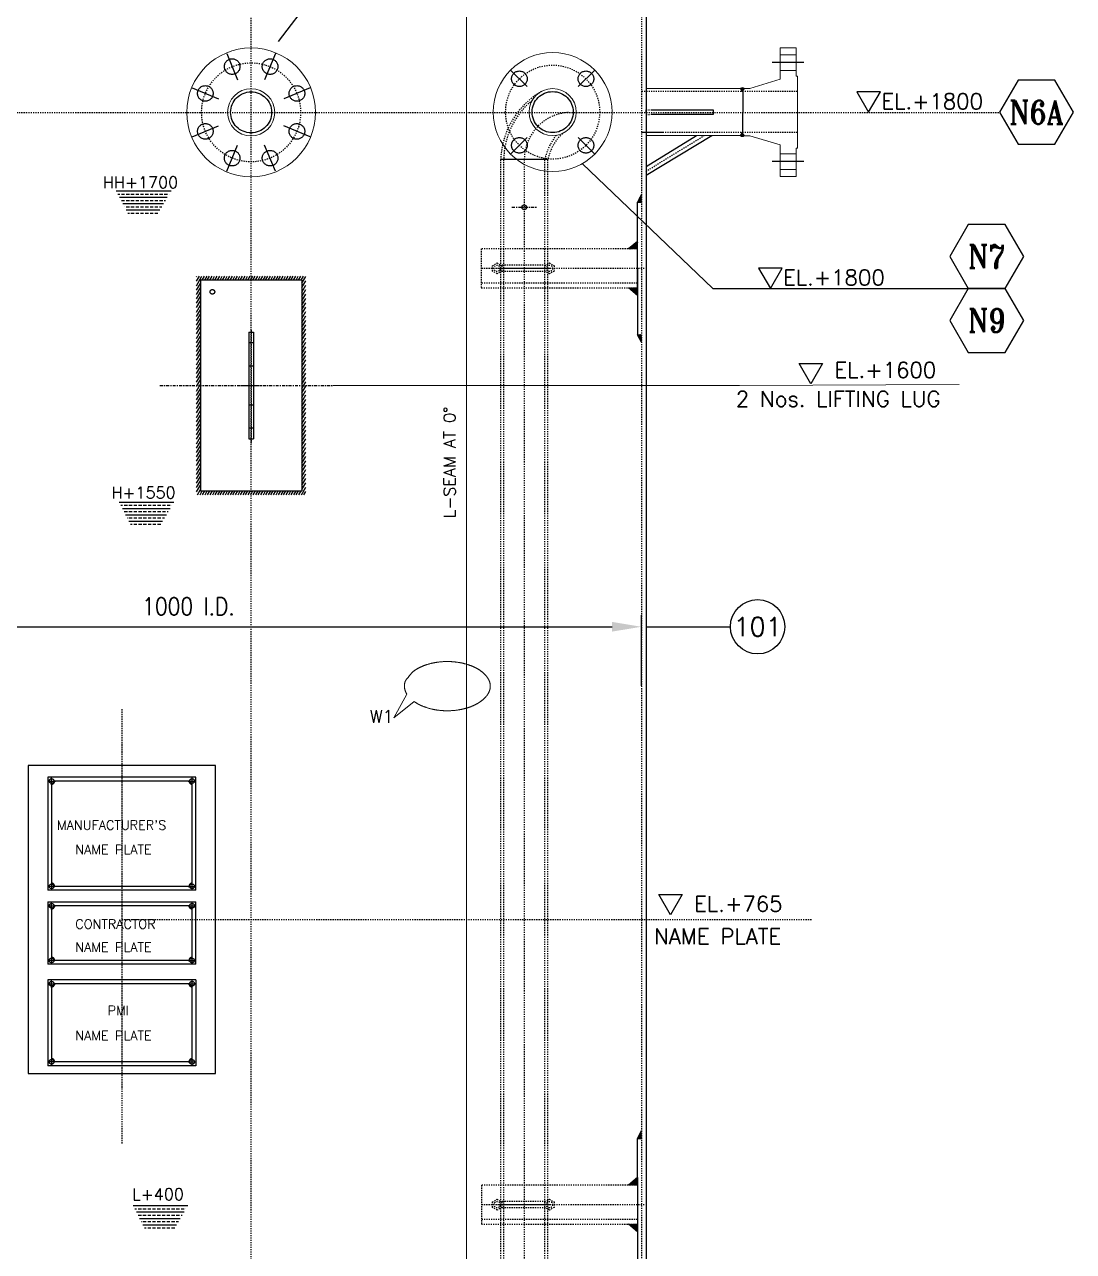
# Model space of a CAD drawing. Header units: inches. Extents: x -100737 to -99065, y -38026 to -37432.
# Drawn here: x -100597.7 to -100508.1, y -37620.9 to -37516 of the extents above; entities that cross this region are included whole.
import ezdxf
from ezdxf.enums import TextEntityAlignment as Align

# ---------------------------------------------------------------- set-up
doc = ezdxf.new("R2010")
doc.units = ezdxf.units.IN
doc.header["$LTSCALE"] = 200
doc.header["$MEASUREMENT"] = 0
for name, pattern in [('CENTER', [2, 1.25, -0.25, 0.25, -0.25]), ('CENTER2', [1.125, 0.75, -0.125, 0.125, -0.125]), ('DASHED', [0.75, 0.5, -0.25]), ('DASHED2', [0.375, 0.25, -0.125]), ('HIDDEN', [0.375, 0.25, -0.125]), ('PHANTOM2', [1.25, 0.625, -0.125, 0.125, -0.125, 0.125, -0.125])]:
    doc.linetypes.add(name, pattern=pattern)
for name, color, linetype, lineweight in [('1 (CEN)', 1, 'CENTER2', 9), ('AM_5', 3, 'Continuous', 15), ('EQUIPMENT', 4, 'Continuous', 13), ('Hidden Line', 3, 'HIDDEN', 9), ('OBJECT', 7, 'Continuous', 18), ('SEAM JOINT1', 4, 'SEAM', 13)]:
    doc.layers.add(name, color=color, linetype=linetype, lineweight=lineweight)
for name, color, linetype in [('CEN', 3, 'CENTER'), ('CENTER', 1, 'CENTER'), ('DIMENSION', 8, 'Continuous'), ('text', 3, 'Continuous'), ('WELD', 5, 'Continuous')]:
    doc.layers.add(name, color=color, linetype=linetype)
doc.styles.add('ROMANS', font='romans.shx', dxfattribs={"width": 0.85})
doc.styles.add('ROMANT', font='romant.shx')
doc.styles.add('RS', font='ROMANS.shx', dxfattribs={"width": 0.8})
doc.styles.get("Standard").update_dxf_attribs({"font": 'romans.shx'})
doc.linetypes.add('SEAM', pattern='A,2,["X",Standard,S=1,R=0,X=0,Y=-0.5],2', length=4)
doc.linetypes.add('SEAM LINE', pattern='A,0.5,-0.2,["X",Standard,S=0.1,R=0,X=-0.1,Y=-0.05],-0.2', length=0.9)
doc.dimstyles.new('VEP-8$0', dxfattribs={"dimscale": 0, "dimtxt": 2.5, "dimasz": 2.5, "dimexe": 1, "dimexo": 1, "dimgap": 1, "dimtad": 1, "dimdec": 0, "dimlfac": 15, "dimzin": 9, "dimdsep": 46, "dimtxsty": 'ROMANS', "dimcen": 0, "dimclrd": 256, "dimclre": 256, "dimclrt": 3, "dimadec": 0, "dimazin": 2, "dimtfac": 1, "dimtdec": 1, "dimtmove": 0, "dimatfit": 3, "dimfxl": 1, "dimlwd": -1, "dimlwe": -1, "dimarcsym": 1})
pattern_1 = [(45, (-98544.437123, -36062.29855), (-0.02946278255, 0.02946278255), []), (135, (-98544.437123, -36062.29855), (-0.02946278255, -0.02946278255), [])]
pattern_2 = [(45, (-98544.770456, -36058.29855), (-0.02946278255, 0.02946278255), []), (135, (-98544.770456, -36058.29855), (-0.02946278255, -0.02946278255), [])]

# ---------------------------------------------------------------- blocks, each defined once
blk = doc.blocks.new('A$C32f367a6')
at = {"layer": 'text'}
for p, q in [((-18.1, 31.4), (18.1, 31.4)), ((0, 0), (-18.1, 31.4)), ((18.1, 31.4), (0, 0))]:
    blk.add_line(p, q, dxfattribs=at)
blk = doc.blocks.new('*D85')
at = {"layer": 'Defpoints', "color": 0, "transparency": 16777216}
for p in [(-100545.03, -37567.5), (-100611.7, -37573.54), (-100545.03, -37573.54)]:
    blk.add_point(p, dxfattribs=at)
at = {"layer": 'DIMENSION', "ltscale": 10, "transparency": 16777216}
for p, q in [((-100611.7, -37572.54), (-100611.7, -37566.5)), ((-100545.03, -37572.54), (-100545.03, -37566.5)), ((-100609.2, -37567.5), (-100547.53, -37567.5))]:
    blk.add_line(p, q, dxfattribs=at)
at = {"layer": 'DIMENSION', "transparency": 16777216}
for points in [[(-100609.2, -37567.08), (-100609.2, -37567.91), (-100611.7, -37567.5)], [(-100547.53, -37567.91), (-100547.53, -37567.08), (-100545.03, -37567.5)]]:
    blk.add_solid(points, dxfattribs=at)
at = {"layer": 'DIMENSION', "color": 3, "linetype": 'DASHED', "ltscale": 10, "transparency": 16777216, "insert": (-100583.72, -37565.75), "char_height": 1.5, "attachment_point": 5, "style": 'ROMANS'}
blk.add_mtext('1000 I.D.', dxfattribs=at)
blk = doc.blocks.new('*U131')
at = {"layer": 'DIMENSION', "color": 2, "linetype": 'DASHED'}
for p, q in [((76.2, 0), (46.05, 0)), ((-76.2, 0), (-46.05, 0))]:
    blk.add_line(p, q, dxfattribs=at)
at = {"layer": 'DIMENSION', "color": 7, "linetype": 'DASHED'}
for centre in [(-60.3, 0), (60.3, 0)]:
    blk.add_circle(centre, 10, dxfattribs=at)
blk = doc.blocks.new('*U130')
at = {"layer": 'EQUIPMENT', "color": 0, "linetype": 'ByBlock', "lineweight": -2}
for rotation in [90, 270, 90, 270, 180, 180]:
    blk.add_blockref('*U131', (-32478.1, -16289.6), dxfattribs=dict(at, rotation=rotation))
at = {"layer": 'EQUIPMENT', "color": 0, "linetype": 'ByBlock', "lineweight": -2, "transparency": 16777216}
for rotation in [90, 270, 180]:
    blk.add_blockref('*U131', (-32478.1, -16289.6), dxfattribs=dict(at, rotation=rotation))
at = {"layer": 'EQUIPMENT', "color": 0, "linetype": 'ByBlock', "lineweight": -2}
blk.add_blockref('*U131', (-32478.1, -16289.6), dxfattribs=at)
blk = doc.blocks.new('*U133')
at = {"layer": 'DIMENSION', "color": 2, "linetype": 'DASHED'}
for p, q in [((76.2, 0), (46.05, 0)), ((-76.2, 0), (-46.05, 0))]:
    blk.add_line(p, q, dxfattribs=at)
at = {"layer": 'DIMENSION', "color": 7, "linetype": 'DASHED'}
for centre in [(-60.3, 0), (60.3, 0)]:
    blk.add_circle(centre, 10, dxfattribs=at)
blk = doc.blocks.new('*U132')
at = {"layer": 'EQUIPMENT', "color": 0, "linetype": 'ByBlock', "lineweight": -2}
for rotation in [90, 270, 90, 270, 180, 180]:
    blk.add_blockref('*U133', (-32478.1, -16289.6), dxfattribs=dict(at, rotation=rotation))
at = {"layer": 'EQUIPMENT', "color": 0, "linetype": 'ByBlock', "lineweight": -2, "transparency": 16777216}
for rotation in [90, 270, 180]:
    blk.add_blockref('*U133', (-32478.1, -16289.6), dxfattribs=dict(at, rotation=rotation))
at = {"layer": 'EQUIPMENT', "color": 0, "linetype": 'ByBlock', "lineweight": -2}
blk.add_blockref('*U133', (-32478.1, -16289.6), dxfattribs=at)
blk = doc.blocks.new('*U135')
at = {"layer": 'DIMENSION', "color": 2, "linetype": 'DASHED'}
for p, q in [((-81.75, 0), (-45.25, 0)), ((81.75, 0), (45.25, 0))]:
    blk.add_line(p, q, dxfattribs=at)
at = {"layer": 'DIMENSION', "color": 7, "linetype": 'DASHED'}
for centre in [(-63.5, 0), (63.5, 0)]:
    blk.add_circle(centre, 10, dxfattribs=at)
blk = doc.blocks.new('*U134')
at = {"layer": 'CENTER', "color": 0, "linetype": 'ByBlock', "lineweight": -2}
for rotation in [90, 270, 90, 270, 45, 135, 225, 315, 45, 135, 225, 315, 180, 180]:
    blk.add_blockref('*U135', (-33663.9, -17081.4), dxfattribs=dict(at, rotation=rotation))
at = {"layer": 'CENTER', "color": 0, "linetype": 'ByBlock', "lineweight": -2, "transparency": 16777216}
for rotation in [90, 270, 45, 135, 225, 315, 180]:
    blk.add_blockref('*U135', (-33663.9, -17081.4), dxfattribs=dict(at, rotation=rotation))
at = {"layer": 'CENTER', "color": 0, "linetype": 'ByBlock', "lineweight": -2}
blk.add_blockref('*U135', (-33663.9, -17081.4), dxfattribs=at)
blk = doc.blocks.new('*U157')
at = {"layer": 'DIMENSION', "color": 0, "linetype": 'CENTER2', "transparency": 16777216}
for p, q in [((-0.32, 0), (-0.04, 0)), ((0, 0.04), (0, 0.32)), ((0.04, 0), (0.32, 0)), ((0, -0.32), (0, -0.04))]:
    blk.add_line(p, q, dxfattribs=at)
at = {"layer": 'DIMENSION', "color": 0, "linetype": 'Continuous', "transparency": 16777216}
for p, q in [((-0.02, 0), (0.02, 0)), ((0, -0.02), (0, 0.02))]:
    blk.add_line(p, q, dxfattribs=at)
blk = doc.blocks.new('*U158')
at = {"layer": 'DIMENSION', "color": 0, "linetype": 'CENTER2', "transparency": 16777216}
for p, q in [((-0.32, 0), (-0.04, 0)), ((0, 0.04), (0, 0.32)), ((0.04, 0), (0.32, 0)), ((0, -0.32), (0, -0.04))]:
    blk.add_line(p, q, dxfattribs=at)
at = {"layer": 'DIMENSION', "color": 0, "linetype": 'Continuous', "transparency": 16777216}
for p, q in [((-0.02, 0), (0.02, 0)), ((0, -0.02), (0, 0.02))]:
    blk.add_line(p, q, dxfattribs=at)
blk = doc.blocks.new('*U159')
at = {"layer": 'DIMENSION', "color": 0, "linetype": 'CENTER2', "transparency": 16777216}
for p, q in [((-0.32, 0), (-0.04, 0)), ((0, 0.04), (0, 0.32)), ((0.04, 0), (0.32, 0)), ((0, -0.32), (0, -0.04))]:
    blk.add_line(p, q, dxfattribs=at)
at = {"layer": 'DIMENSION', "color": 0, "linetype": 'Continuous', "transparency": 16777216}
for p, q in [((-0.02, 0), (0.02, 0)), ((0, -0.02), (0, 0.02))]:
    blk.add_line(p, q, dxfattribs=at)
blk = doc.blocks.new('*U160')
at = {"layer": 'DIMENSION', "color": 0, "linetype": 'CENTER2', "transparency": 16777216}
for p, q in [((-0.32, 0), (-0.04, 0)), ((0, 0.04), (0, 0.32)), ((0.04, 0), (0.32, 0)), ((0, -0.32), (0, -0.04))]:
    blk.add_line(p, q, dxfattribs=at)
at = {"layer": 'DIMENSION', "color": 0, "linetype": 'Continuous', "transparency": 16777216}
for p, q in [((-0.02, 0), (0.02, 0)), ((0, -0.02), (0, 0.02))]:
    blk.add_line(p, q, dxfattribs=at)
blk = doc.blocks.new('*U161')
at = {"layer": 'DIMENSION', "color": 0, "linetype": 'CENTER2', "transparency": 16777216}
for p, q in [((-0.32, 0), (-0.04, 0)), ((0, 0.04), (0, 0.32)), ((0.04, 0), (0.32, 0)), ((0, -0.32), (0, -0.04))]:
    blk.add_line(p, q, dxfattribs=at)
at = {"layer": 'DIMENSION', "color": 0, "linetype": 'Continuous', "transparency": 16777216}
for p, q in [((-0.02, 0), (0.02, 0)), ((0, -0.02), (0, 0.02))]:
    blk.add_line(p, q, dxfattribs=at)
blk = doc.blocks.new('*U162')
at = {"layer": 'DIMENSION', "color": 0, "linetype": 'CENTER2', "transparency": 16777216}
for p, q in [((-0.32, 0), (-0.04, 0)), ((0, 0.04), (0, 0.32)), ((0.04, 0), (0.32, 0)), ((0, -0.32), (0, -0.04))]:
    blk.add_line(p, q, dxfattribs=at)
at = {"layer": 'DIMENSION', "color": 0, "linetype": 'Continuous', "transparency": 16777216}
for p, q in [((-0.02, 0), (0.02, 0)), ((0, -0.02), (0, 0.02))]:
    blk.add_line(p, q, dxfattribs=at)
blk = doc.blocks.new('*U163')
at = {"layer": 'DIMENSION', "color": 0, "linetype": 'CENTER2', "transparency": 16777216}
for p, q in [((-0.32, 0), (-0.04, 0)), ((0, 0.04), (0, 0.32)), ((0.04, 0), (0.32, 0)), ((0, -0.32), (0, -0.04))]:
    blk.add_line(p, q, dxfattribs=at)
at = {"layer": 'DIMENSION', "color": 0, "linetype": 'Continuous', "transparency": 16777216}
for p, q in [((-0.02, 0), (0.02, 0)), ((0, -0.02), (0, 0.02))]:
    blk.add_line(p, q, dxfattribs=at)
blk = doc.blocks.new('*U164')
at = {"layer": 'DIMENSION', "color": 0, "linetype": 'CENTER2', "transparency": 16777216}
for p, q in [((-0.32, 0), (-0.04, 0)), ((0, 0.04), (0, 0.32)), ((0.04, 0), (0.32, 0)), ((0, -0.32), (0, -0.04))]:
    blk.add_line(p, q, dxfattribs=at)
at = {"layer": 'DIMENSION', "color": 0, "linetype": 'Continuous', "transparency": 16777216}
for p, q in [((-0.02, 0), (0.02, 0)), ((0, -0.02), (0, 0.02))]:
    blk.add_line(p, q, dxfattribs=at)
blk = doc.blocks.new('*U165')
at = {"layer": 'DIMENSION', "color": 0, "linetype": 'CENTER2', "transparency": 16777216}
for p, q in [((-0.32, 0), (-0.04, 0)), ((0, 0.04), (0, 0.32)), ((0.04, 0), (0.32, 0)), ((0, -0.32), (0, -0.04))]:
    blk.add_line(p, q, dxfattribs=at)
at = {"layer": 'DIMENSION', "color": 0, "linetype": 'Continuous', "transparency": 16777216}
for p, q in [((-0.02, 0), (0.02, 0)), ((0, -0.02), (0, 0.02))]:
    blk.add_line(p, q, dxfattribs=at)
blk = doc.blocks.new('*U166')
at = {"layer": 'DIMENSION', "color": 0, "linetype": 'CENTER2', "transparency": 16777216}
for p, q in [((-0.32, 0), (-0.04, 0)), ((0, 0.04), (0, 0.32)), ((0.04, 0), (0.32, 0)), ((0, -0.32), (0, -0.04))]:
    blk.add_line(p, q, dxfattribs=at)
at = {"layer": 'DIMENSION', "color": 0, "linetype": 'Continuous', "transparency": 16777216}
for p, q in [((-0.02, 0), (0.02, 0)), ((0, -0.02), (0, 0.02))]:
    blk.add_line(p, q, dxfattribs=at)
blk = doc.blocks.new('*U167')
at = {"layer": 'DIMENSION', "color": 0, "linetype": 'CENTER2', "transparency": 16777216}
for p, q in [((-0.32, 0), (-0.04, 0)), ((0, 0.04), (0, 0.32)), ((0.04, 0), (0.32, 0)), ((0, -0.32), (0, -0.04))]:
    blk.add_line(p, q, dxfattribs=at)
at = {"layer": 'DIMENSION', "color": 0, "linetype": 'Continuous', "transparency": 16777216}
for p, q in [((-0.02, 0), (0.02, 0)), ((0, -0.02), (0, 0.02))]:
    blk.add_line(p, q, dxfattribs=at)
blk = doc.blocks.new('*U168')
at = {"layer": 'DIMENSION', "color": 0, "linetype": 'CENTER2', "transparency": 16777216}
for p, q in [((-0.32, 0), (-0.04, 0)), ((0, 0.04), (0, 0.32)), ((0.04, 0), (0.32, 0)), ((0, -0.32), (0, -0.04))]:
    blk.add_line(p, q, dxfattribs=at)
at = {"layer": 'DIMENSION', "color": 0, "linetype": 'Continuous', "transparency": 16777216}
for p, q in [((-0.02, 0), (0.02, 0)), ((0, -0.02), (0, 0.02))]:
    blk.add_line(p, q, dxfattribs=at)

msp = doc.modelspace()

# ---------------------------------------------------------------- hatches: boundary and pattern name
at = {"layer": 'DIMENSION', "linetype": 'DASHED'}
h = msp.add_hatch(dxfattribs=at)
h.set_pattern_fill('ANSI37', color=5, scale=0.066667)
h.set_pattern_definition([(45, (0, 0), (-0.0058925565099, 0.0058925565099), []), (135, (0, 0), (-0.0058925565099, -0.0058925565099), [])])
h.paths.add_polyline_path([(-100536.567, -37525.535, 0.279062), (-100536.232, -37525.535), (-100536.35, -37525.381), (-100536.35, -37525.275), (-100536.45, -37525.275), (-100536.45, -37525.381)])
h.paths.add_polyline_path([(-100536.232, -37521.508, 0.279062), (-100536.567, -37521.508), (-100536.45, -37521.661), (-100536.45, -37521.768), (-100536.35, -37521.768), (-100536.35, -37521.661)])
h = msp.add_hatch(dxfattribs=at)
h.set_pattern_fill('BRASS', scale=2.170716)
h.set_pattern_definition([(0, (-98547.0699, -36373.7998), (0, 0.54267896), []), (0, (-98547.0699, -36373.52844), (0, 0.54267896), [0.27133948, -0.13566974])])
h.paths.add_polyline_path([(-100588.855, -37532.237), (-100590.007, -37529.998), (-100585.054, -37529.999), (-100586.376, -37532.237)])
at = {"layer": 'DIMENSION', "linetype": 'DASHED', "ltscale": 10}
h = msp.add_hatch(dxfattribs=at)
h.set_pattern_fill('ANSI31', color=256, scale=1.5, angle=15)
h.set_pattern_definition([(60, (-1067.02981, -30.21254), (-0.1623797632, 0.09375), [])])
h.paths.add_polyline_path([(-100583.03, -37556.21), (-100578.363, -37556.21), (-100578.363, -37555.877), (-100582.697, -37555.877), (-100582.697, -37549.509), (-100583.03, -37549.509)])
h.paths.add_polyline_path([(-100582.697, -37546.877), (-100583.03, -37546.877), (-100583.03, -37549.509), (-100582.697, -37549.509)])
h.paths.add_polyline_path([(-100578.363, -37537.544), (-100583.03, -37537.544), (-100583.03, -37546.877), (-100582.697, -37546.877), (-100582.697, -37537.877), (-100578.363, -37537.877)])
h.paths.add_polyline_path([(-100573.698, -37546.877), (-100573.698, -37537.544), (-100578.363, -37537.544), (-100578.363, -37537.877), (-100574.031, -37537.877), (-100574.031, -37546.877)])
h.paths.add_polyline_path([(-100573.698, -37556.21), (-100573.698, -37549.509), (-100574.031, -37549.509), (-100574.031, -37555.877), (-100578.363, -37555.877), (-100578.363, -37556.21)])
h.paths.add_polyline_path([(-100573.698, -37549.509), (-100573.698, -37546.877), (-100574.031, -37546.877), (-100574.031, -37549.509)])
at = {"layer": 'DIMENSION', "linetype": 'DASHED'}
h = msp.add_hatch(dxfattribs=at)
h.set_pattern_fill('BRASS', scale=2.170716)
h.set_pattern_definition([(0, (-98546.83145, -36400.38807), (0, 0.54267896), []), (0, (-98546.83145, -36400.11673), (0, 0.54267896), [0.27133948, -0.13566974])])
h.paths.add_polyline_path([(-100588.617, -37558.825), (-100589.768, -37556.586), (-100584.816, -37556.587), (-100586.138, -37558.825)])
h = msp.add_hatch(dxfattribs=at)
h.set_pattern_fill('BRASS', scale=2.170716)
h.set_pattern_definition([(0, (-98545.63896, -36460.51), (0, 0.54267896), []), (0, (-98545.63896, -36460.23866), (0, 0.54267896), [0.27133948, -0.13566974])])
h.paths.add_polyline_path([(-100587.424, -37618.947), (-100588.576, -37616.708), (-100583.623, -37616.709), (-100584.945, -37618.947)])
at = {"layer": 'WELD'}
h = msp.add_hatch(dxfattribs=at)
h.set_pattern_fill('ANSI37', color=256, scale=0.333333, angle=180.00029)
h.set_pattern_definition(pattern_2)
h.paths.add_polyline_path([(-100545.363, -37531.21), (-100545.03, -37530.564), (-100545.03, -37531.21)])
h = msp.add_hatch(dxfattribs=at)
h.set_pattern_fill('ANSI37', color=256, scale=0.333333, angle=180.00029)
h.set_pattern_definition(pattern_1)
h.paths.add_polyline_path([(-100546.12, -37535.21), (-100545.363, -37534.564), (-100545.363, -37535.21)])
h = msp.add_hatch(dxfattribs=at)
h.set_pattern_fill('ANSI37', color=256, scale=0.333333, angle=180.00029)
h.set_pattern_definition(pattern_1)
h.paths.add_polyline_path([(-100546.12, -37538.543), (-100545.363, -37539.189), (-100545.363, -37538.543)])
h = msp.add_hatch(dxfattribs=at)
h.set_pattern_fill('ANSI37', color=256, scale=0.333333, angle=180.00029)
h.set_pattern_definition(pattern_2)
h.paths.add_polyline_path([(-100545.363, -37542.543), (-100545.03, -37543.189), (-100545.03, -37542.543)])
h = msp.add_hatch(dxfattribs=at)
h.set_pattern_fill('ANSI37', color=256, scale=0.333333, angle=179.99719)
h.set_pattern_definition(pattern_2)
h.paths.add_polyline_path([(-100545.365, -37611.212), (-100545.031, -37610.566), (-100545.031, -37611.212)])
h = msp.add_hatch(dxfattribs=at)
h.set_pattern_fill('ANSI37', color=256, scale=0.333333, angle=179.99719)
h.set_pattern_definition(pattern_1)
h.paths.add_polyline_path([(-100546.122, -37615.212), (-100545.365, -37614.566), (-100545.365, -37615.212)])
h = msp.add_hatch(dxfattribs=at)
h.set_pattern_fill('ANSI37', color=256, scale=0.333333, angle=179.99719)
h.set_pattern_definition(pattern_1)
h.paths.add_polyline_path([(-100546.122, -37618.545), (-100545.365, -37619.19), (-100545.365, -37618.545)])

# ---------------------------------------------------------------- linework, layer by layer
for p, q in [((-100544.63, -37510.277), (-100544.63, -37643.543)), ((-100553.016, -37527.561), (-100557.043, -37527.561)), ((-100545.03, -37530.564), (-100545.363, -37531.21)), ((-100545.363, -37534.564), (-100546.12, -37535.21)), ((-100545.363, -37539.189), (-100546.12, -37538.543)), ((-100545.03, -37543.189), (-100545.363, -37542.543)), ((-100545.031, -37610.566), (-100545.365, -37611.212)), ((-100545.365, -37614.566), (-100546.122, -37615.212)), ((-100545.365, -37619.19), (-100546.122, -37618.545))]:
    msp.add_line(p, q)
at = {"color": 0}
for p, q in [((-100536.567, -37521.508), (-100536.45, -37521.661)), ((-100536.45, -37521.661), (-100536.45, -37521.768)), ((-100536.231, -37521.506), (-100536.35, -37521.661)), ((-100536.232, -37521.508), (-100536.35, -37521.661)), ((-100536.35, -37521.661), (-100536.35, -37521.768)), ((-100536.35, -37521.661), (-100536.35, -37521.768)), ((-100536.35, -37521.768), (-100536.35, -37523.521)), ((-100536.35, -37525.275), (-100536.35, -37523.521)), ((-100536.567, -37525.535), (-100536.45, -37525.381)), ((-100536.45, -37525.381), (-100536.45, -37525.275)), ((-100536.35, -37525.381), (-100536.35, -37525.275)), ((-100536.35, -37525.381), (-100536.35, -37525.275)), ((-100536.232, -37525.535), (-100536.35, -37525.381)), ((-100536.231, -37525.536), (-100536.35, -37525.381))]:
    msp.add_line(p, q, dxfattribs=at)
for points in [[(-100512.852, -37520.807), (-100514.431, -37523.541), (-100512.852, -37526.274), (-100509.696, -37526.274), (-100508.117, -37523.541), (-100509.696, -37520.807)], [(-100517.099, -37533.126), (-100518.678, -37535.86), (-100517.099, -37538.594), (-100513.943, -37538.594), (-100512.364, -37535.86), (-100513.943, -37533.126)], [(-100517.099, -37538.594), (-100518.678, -37541.328), (-100517.099, -37544.061), (-100513.943, -37544.061), (-100512.364, -37541.328), (-100513.943, -37538.594)]]:
    msp.add_lwpolyline(points, close=True)
for centre, start, end in [((-100536.4, -37521.785), 58.8152, 121.1848), ((-100536.4, -37525.258), 238.8152, 301.1848)]:
    msp.add_arc(centre, 0.324, start, end, dxfattribs=at)
at = {"layer": '1 (CEN)'}
for p, q in [((-100571.363, -37546.877), (-100536.654, -37546.877)), ((-100536.654, -37546.877), (-100517.887, -37546.808))]:
    msp.add_line(p, q, dxfattribs=at)
at = {"layer": 'CEN', "color": 2, "linetype": 'CENTER'}
for p, q in [((-100531.136, -37519.288), (-100533.843, -37519.288)), ((-100531.136, -37527.755), (-100533.843, -37527.755))]:
    msp.add_line(p, q, dxfattribs=at)
at = {"layer": 'CENTER'}
for p, q in [((-100576.035, -37517.497), (-100564.503, -37502.347)), ((-100550.089, -37527.911), (-100538.918, -37538.594)), ((-100552.754, -37536.875), (-100557.309, -37536.875)), ((-100538.918, -37538.594), (-100517.099, -37538.594)), ((-100552.752, -37616.877), (-100557.307, -37616.877))]:
    msp.add_line(p, q, dxfattribs=at)
at = {"layer": 'CENTER', "linetype": 'CENTER', "ltscale": 0.0001}
for p, q in [((-100578.363, -37676.973), (-100578.363, -37510.743)), ((-100609.794, -37523.541), (-100514.396, -37523.551)), ((-100544.659, -37528.59), (-100539.661, -37525.535)), ((-100555.03, -37527.561), (-100555.03, -37649.876)), ((-100544.782, -37536.875), (-100558.698, -37536.875)), ((-100578.363, -37542.164), (-100578.363, -37551.8)), ((-100589.408, -37574.539), (-100589.408, -37611.713)), ((-100589.408, -37577.379), (-100589.408, -37606.933)), ((-100589.407, -37592.511), (-100530.437, -37592.511)), ((-100544.781, -37616.877), (-100558.696, -37616.877))]:
    msp.add_line(p, q, dxfattribs=at)
at = {"layer": 'CENTER', "linetype": 'CENTER', "ltscale": 0.001}
for p, q in [((-100556.086, -37531.655), (-100553.973, -37531.655)), ((-100586.164, -37546.877), (-100571.363, -37546.877)), ((-100579.268, -37546.877), (-100577.46, -37546.877))]:
    msp.add_line(p, q, dxfattribs=at)
at = {"layer": 'CENTER', "ltscale": 0.1}
msp.add_line((-100544.63, -37567.495), (-100537.419, -37567.495, -2.823), dxfattribs=at)
at = {"layer": 'CENTER', "color": 6, "linetype": 'CENTER', "ltscale": 0.0001}
for centre, radius in [((-100578.363, -37523.544), 4.233), ((-100552.606, -37523.521), 4.02)]:
    msp.add_circle(centre, radius, dxfattribs=at)
at = {"layer": 'CENTER', "linetype": 'CENTER', "ltscale": 0.0001}
msp.add_arc((-100551.01, -37527.561), 4.02, 93.25917, 180, dxfattribs=at)
at = {"layer": 'DIMENSION', "linetype": 'DASHED', "ltscale": 0.0001}
for p, q in [((-100545.03, -37510.743), (-100545.03, -37643.543)), ((-100557.041, -37646.876), (-100557.041, -37527.561)), ((-100556.78, -37646.876), (-100556.782, -37527.561)), ((-100553.279, -37646.876), (-100553.279, -37527.561)), ((-100553.019, -37646.876), (-100553.016, -37527.561))]:
    msp.add_line(p, q, dxfattribs=at)
at = {"layer": 'DIMENSION', "color": 4, "linetype": 'DASHED', "ltscale": 0.001}
msp.add_line((-100544.63, -37521.508), (-100544.63, -37521.508), dxfattribs=at)
at = {"layer": 'DIMENSION', "color": 7, "linetype": 'DASHED', "ltscale": 0.0001}
for p, q in [((-100531.696, -37521.768), (-100545.03, -37521.768)), ((-100531.696, -37525.275), (-100545.03, -37525.275))]:
    msp.add_line(p, q, dxfattribs=at)
at = {"layer": 'DIMENSION', "color": 7, "linetype": 'DASHED'}
for p, q in [((-100541.983, -37521.768), (-100541.983, -37521.768)), ((-100547.531, -37523.298), (-100547.531, -37523.298)), ((-100544.63, -37523.521), (-100544.63, -37523.321)), ((-100544.63, -37523.521), (-100544.63, -37523.321)), ((-100544.63, -37523.521), (-100544.63, -37523.721)), ((-100544.23, -37523.321), (-100538.896, -37523.321)), ((-100538.896, -37523.721), (-100544.23, -37523.721)), ((-100538.896, -37523.321), (-100538.896, -37523.721)), ((-100544.625, -37528.179), (-100540.307, -37525.535)), ((-100544.625, -37528.908), (-100539.012, -37525.535)), ((-100545.363, -37536.876), (-100545.363, -37531.21)), ((-100545.363, -37531.21), (-100545.03, -37531.21)), ((-100545.363, -37531.21), (-100545.03, -37531.21)), ((-100545.363, -37538.874), (-100545.363, -37536.876)), ((-100545.363, -37536.876), (-100545.363, -37542.543)), ((-100545.363, -37536.876), (-100545.363, -37538.543)), ((-100545.363, -37542.543), (-100545.03, -37542.543)), ((-100545.365, -37614.566), (-100545.365, -37611.212)), ((-100545.365, -37611.212), (-100545.031, -37611.212)), ((-100545.365, -37614.566), (-100545.365, -37616.878)), ((-100545.365, -37616.878), (-100545.365, -37622.545))]:
    msp.add_line(p, q, dxfattribs=at)
at = {"layer": 'DIMENSION', "color": 7, "linetype": 'DASHED', "ltscale": 0.0005}
for p, q in [((-100544.63, -37523.321), (-100544.23, -37523.321)), ((-100544.63, -37523.721), (-100544.23, -37523.721))]:
    msp.add_line(p, q, dxfattribs=at)
at = {"layer": 'DIMENSION', "color": 7, "linetype": 'DASHED', "ltscale": 0.001}
msp.add_line((-100543.182, -37525.275), (-100545.03, -37525.275), dxfattribs=at)
at = {"layer": 'DIMENSION', "color": 7, "linetype": 'DASHED2', "ltscale": 0.0001}
for p, q in [((-100545.365, -37535.209), (-100558.698, -37535.209)), ((-100558.698, -37535.209), (-100558.698, -37538.542)), ((-100553.216, -37536.609), (-100557.016, -37536.609)), ((-100553.216, -37536.609), (-100557.016, -37536.609)), ((-100553.216, -37537.142), (-100557.016, -37537.142)), ((-100553.216, -37537.142), (-100557.016, -37537.142)), ((-100558.698, -37538.542), (-100545.365, -37538.542)), ((-100545.363, -37615.21), (-100558.696, -37615.21)), ((-100558.696, -37615.21), (-100558.696, -37618.543)), ((-100553.214, -37616.61), (-100557.014, -37616.61)), ((-100553.214, -37616.61), (-100557.014, -37616.61)), ((-100553.214, -37617.143), (-100557.014, -37617.143)), ((-100553.214, -37617.143), (-100557.014, -37617.143)), ((-100558.696, -37618.543), (-100545.363, -37618.543))]:
    msp.add_line(p, q, dxfattribs=at)
at = {"layer": 'DIMENSION', "color": 0, "linetype": 'DASHED'}
for p, q in [((-100574.031, -37537.877), (-100582.697, -37537.877)), ((-100582.697, -37537.877), (-100582.697, -37555.877)), ((-100574.031, -37537.877), (-100574.031, -37555.877)), ((-100582.697, -37555.877), (-100574.031, -37555.877))]:
    msp.add_line(p, q, dxfattribs=at)
at = {"layer": 'DIMENSION', "color": 8, "linetype": 'DASHED2', "ltscale": 0.0001}
for p, q in [((-100545.365, -37538.142), (-100558.698, -37538.142)), ((-100545.363, -37618.143), (-100558.696, -37618.143))]:
    msp.add_line(p, q, dxfattribs=at)
at = {"layer": 'DIMENSION', "ltscale": 0.001}
msp.add_line((-100517.099, -37538.594), (-100513.943, -37538.594), dxfattribs=at)
at = {"layer": 'DIMENSION', "color": 5, "linetype": 'DASHED'}
for p, q in [((-100578.563, -37542.311), (-100578.563, -37551.442)), ((-100578.563, -37542.311), (-100578.163, -37542.311)), ((-100578.163, -37542.311), (-100578.163, -37551.442)), ((-100578.563, -37543.218), (-100578.163, -37543.218)), ((-100578.563, -37545.197), (-100578.163, -37545.197)), ((-100578.563, -37548.53), (-100578.163, -37548.53)), ((-100578.563, -37550.509), (-100578.163, -37550.509)), ((-100578.563, -37551.442), (-100578.163, -37551.442))]:
    msp.add_line(p, q, dxfattribs=at)
at = {"layer": 'DIMENSION', "color": 150, "linetype": 'DASHED', "ltscale": 10}
for p, q in [((-100581.408, -37579.346), (-100597.408, -37579.346)), ((-100597.408, -37579.346), (-100597.408, -37605.676)), ((-100581.408, -37605.676), (-100581.408, -37579.346)), ((-100597.408, -37605.676), (-100581.408, -37605.676))]:
    msp.add_line(p, q, dxfattribs=at)
at = {"layer": 'DIMENSION', "color": 2, "linetype": 'DASHED', "ltscale": 10}
for p, q in [((-100595.742, -37580.346), (-100595.742, -37590.006)), ((-100583.074, -37580.346), (-100595.742, -37580.346)), ((-100583.074, -37590.006), (-100583.074, -37580.346)), ((-100595.409, -37580.942), (-100595.409, -37589.41)), ((-100583.674, -37580.676), (-100595.142, -37580.676)), ((-100583.407, -37589.41), (-100583.407, -37580.942)), ((-100595.408, -37589.676), (-100595.409, -37589.676)), ((-100583.674, -37589.676), (-100595.142, -37589.676)), ((-100583.407, -37589.676), (-100583.408, -37589.676)), ((-100583.074, -37590.006), (-100595.742, -37590.006)), ((-100595.742, -37591.006), (-100595.742, -37596.336)), ((-100595.742, -37591.006), (-100583.074, -37591.006)), ((-100595.408, -37591.602), (-100595.408, -37595.74)), ((-100583.674, -37591.336), (-100595.142, -37591.336)), ((-100583.408, -37595.74), (-100583.407, -37591.602)), ((-100583.074, -37596.336), (-100583.074, -37591.006)), ((-100583.674, -37596.006), (-100595.142, -37596.006)), ((-100583.074, -37596.336), (-100595.742, -37596.336)), ((-100583.074, -37597.666), (-100595.742, -37597.666)), ((-100595.742, -37597.666), (-100595.742, -37604.999)), ((-100595.408, -37598.262), (-100595.408, -37604.403)), ((-100583.674, -37597.996), (-100595.142, -37597.996)), ((-100583.409, -37604.403), (-100583.407, -37598.262)), ((-100583.074, -37597.666), (-100583.074, -37604.999)), ((-100583.074, -37604.999), (-100595.742, -37604.999)), ((-100583.674, -37604.669), (-100595.142, -37604.669))]:
    msp.add_line(p, q, dxfattribs=at)
at = {"layer": 'DIMENSION', "color": 7, "linetype": 'DASHED2', "ltscale": 2e-05}
for points in [[(-100557.754, -37536.644), (-100557.354, -37536.413), (-100556.954, -37536.644), (-100556.954, -37537.106), (-100557.354, -37537.337), (-100557.754, -37537.106)], [(-100553.278, -37536.644), (-100552.878, -37536.413), (-100552.478, -37536.644), (-100552.478, -37537.106), (-100552.878, -37537.337), (-100553.278, -37537.106)], [(-100557.752, -37616.646), (-100557.352, -37616.415), (-100556.952, -37616.646), (-100556.952, -37617.108), (-100557.352, -37617.339), (-100557.752, -37617.108)], [(-100553.276, -37616.646), (-100552.876, -37616.415), (-100552.476, -37616.646), (-100552.476, -37617.108), (-100552.876, -37617.339), (-100553.276, -37617.108)]]:
    msp.add_lwpolyline(points, close=True, dxfattribs=at)
at = {"layer": 'DIMENSION', "color": 7, "linetype": 'DASHED'}
for centre in [(-100578.363, -37523.544), (-100552.606, -37523.521)]:
    msp.add_circle(centre, 1.753, dxfattribs=at)
at = {"layer": 'DIMENSION', "color": 0, "linetype": 'DASHED'}
msp.add_circle((-100555.03, -37531.655), 0.2, dxfattribs=at)
at = {"layer": 'DIMENSION', "color": 2, "linetype": 'DASHED2', "ltscale": 2e-05}
for centre in [(-100557.354, -37536.875), (-100552.878, -37536.875), (-100557.352, -37616.877), (-100552.876, -37616.877)]:
    msp.add_circle(centre, 0.267, dxfattribs=at)
at = {"layer": 'DIMENSION', "color": 6, "linetype": 'DASHED', "ltscale": 10}
for centre in [(-100581.672, -37538.879, -2.683), (-100595.408, -37580.676), (-100583.408, -37580.676), (-100595.408, -37589.676), (-100583.408, -37589.676), (-100595.408, -37591.336), (-100583.408, -37591.336), (-100595.409, -37596.006), (-100583.409, -37596.012), (-100595.408, -37597.996), (-100583.408, -37597.996), (-100595.409, -37604.669), (-100583.409, -37604.675)]:
    msp.add_circle(centre, 0.2, dxfattribs=at)
at = {"layer": 'DIMENSION', "linetype": 'DASHED', "ltscale": 0.0001}
for centre, radius, start, end in [((-100550.073, -37527.796), 6.974, 120.00132, 178.07009), ((-100550.23, -37527.623), 6.553, 128.95416, 179.45065), ((-100548.302, -37528.682), 5.099, 141.43013, 167.29672), ((-100548.726, -37528.506), 4.393, 134.09478, 167.56688)]:
    msp.add_arc(centre, radius, start, end, dxfattribs=at)
at = {"layer": 'DIMENSION', "color": 6, "linetype": 'DASHED', "ltscale": 10}
msp.add_arc((-100583.408, -37580.676), 0.266, 89.7846, 90, dxfattribs=at)
at = {"layer": 'DIMENSION', "color": 2, "linetype": 'DASHED', "ltscale": 10}
for centre, start, end in [((-100595.408, -37580.676), 269.7846, 0), ((-100583.408, -37580.676), 180, 270.2154), ((-100595.408, -37589.676), 0, 90.2154), ((-100583.408, -37589.676), 89.7846, 180), ((-100595.408, -37591.336), 269.7846, 0), ((-100583.408, -37591.336), 180, 270.2154), ((-100595.408, -37596.006), 0, 90.2154), ((-100583.408, -37596.006), 89.7846, 180), ((-100595.408, -37597.996), 269.7846, 0), ((-100583.408, -37597.996), 180, 270.2154), ((-100595.408, -37604.669), 0, 90.2154), ((-100583.408, -37604.669), 89.7846, 180)]:
    msp.add_arc(centre, 0.266, start, end, dxfattribs=at)
at = {"layer": 'EQUIPMENT'}
for p, q in [((-100533.176, -37518.018), (-100533.176, -37520.718)), ((-100531.803, -37518.018), (-100533.176, -37518.018)), ((-100531.803, -37520.451), (-100531.803, -37518.018)), ((-100531.696, -37520.451), (-100531.803, -37520.451)), ((-100531.696, -37526.591), (-100531.696, -37520.451)), ((-100536.567, -37521.508), (-100544.63, -37521.508)), ((-100535.764, -37521.506), (-100536.231, -37521.506)), ((-100533.176, -37520.718), (-100535.764, -37521.506)), ((-100536.567, -37525.535), (-100544.63, -37525.535)), ((-100535.764, -37525.536), (-100536.231, -37525.536)), ((-100533.176, -37526.325), (-100535.764, -37525.536)), ((-100533.176, -37529.025), (-100533.176, -37526.325)), ((-100531.696, -37526.591), (-100531.803, -37526.591)), ((-100531.803, -37526.591), (-100531.803, -37529.025)), ((-100531.803, -37529.025), (-100533.176, -37529.025))]:
    msp.add_line(p, q, dxfattribs=at)
for centre, radius in [((-100578.363, -37523.544), 5.503), ((-100552.606, -37523.521), 5.08), ((-100578.363, -37523.544), 2.015), ((-100552.606, -37523.521), 2.013)]:
    msp.add_circle(centre, radius, dxfattribs=at)
at = {"layer": 'Hidden Line', "ltscale": 5}
for p, q in [((-100531.803, -37518.621), (-100533.176, -37518.621)), ((-100531.803, -37519.955), (-100533.176, -37519.955)), ((-100531.803, -37527.088), (-100533.176, -37527.088)), ((-100531.803, -37528.421), (-100533.176, -37528.421))]:
    msp.add_line(p, q, dxfattribs=at)
at = {"layer": 'OBJECT', "color": 211, "linetype": 'PHANTOM2', "lineweight": 15, "ltscale": 0.8}
for p, q in [((-100566.162, -37575.288), (-100565.056, -37573.259, 0.019)), ((-100564.429, -37573.891, 0.019), (-100566.162, -37575.288))]:
    msp.add_line(p, q, dxfattribs=at)
for points, knots in [([(-100564.558, -37571.346, 0.019), (-100564.444, -37571.256, 0.019), (-100564.317, -37571.171, 0.019), (-100564.04, -37571.01, 0.019), (-100563.889, -37570.936, 0.019), (-100563.568, -37570.802, 0.019), (-100563.397, -37570.741, 0.019), (-100563.041, -37570.638, 0.019), (-100562.856, -37570.595, 0.019), (-100562.437, -37570.519, 0.019), (-100562.202, -37570.491, 0.019), (-100561.727, -37570.463, 0.019), (-100561.487, -37570.463, 0.019), (-100561.011, -37570.49, 0.019), (-100560.776, -37570.518, 0.019), (-100560.319, -37570.599, 0.019), (-100560.098, -37570.653, 0.019), (-100559.718, -37570.771, 0.019), (-100559.555, -37570.832, 0.019), (-100559.249, -37570.967, 0.019), (-100559.105, -37571.041, 0.019), (-100558.821, -37571.211, 0.019), (-100558.683, -37571.31, 0.019), (-100558.443, -37571.514, 0.019), (-100558.34, -37571.621, 0.019), (-100558.192, -37571.809, 0.019), (-100558.138, -37571.889, 0.019), (-100558.051, -37572.05, 0.019), (-100558.016, -37572.13, 0.019), (-100557.965, -37572.288, 0.019), (-100557.948, -37572.367, 0.019), (-100557.935, -37572.487, 0.019), (-100557.932, -37572.529, 0.019), (-100557.932, -37572.571, 0.019)], [3.8128764, 3.8128764, 3.8128764, 3.8128764, 3.9677631, 3.9677631, 4.1226499, 4.1226499, 4.2775366, 4.2775366, 4.4324234, 4.4324234, 4.6180526, 4.6180526, 4.8036819, 4.8036819, 4.9893111, 4.9893111, 5.1749403, 5.1749403, 5.3253777, 5.3253777, 5.4758151, 5.4758151, 5.6498204, 5.6498204, 5.8238256, 5.8238256, 5.9536274, 5.9536274, 6.0834292, 6.0834292, 6.2132309, 6.2132309, 6.2831853, 6.2831853, 6.2831853, 6.2831853]), ([(-100565.056, -37573.259, 0.019), (-100565.07, -37573.237, 0.019), (-100565.083, -37573.215, 0.019), (-100565.146, -37573.103, 0.019), (-100565.185, -37573.015, 0.019), (-100565.241, -37572.84, 0.019), (-100565.258, -37572.754, 0.019), (-100565.273, -37572.582, 0.019), (-100565.27, -37572.496, 0.019), (-100565.246, -37572.324, 0.019), (-100565.224, -37572.237, 0.019), (-100565.168, -37572.089, 0.019), (-100565.14, -37572.029, 0.019), (-100564.558, -37571.346, 0.019)], [2.76485903, 2.76485903, 2.76485903, 2.76485903, 2.8010319, 2.8010319, 2.94427362, 2.94427362, 3.08751534, 3.08751534, 3.23075705, 3.23075705, 3.37399877, 3.37399877, 3.47204657, 3.47204657, 3.47204657, 3.47204657]), ([(-100557.932, -37572.571, 0.019), (-100557.932, -37572.664, 0.019), (-100557.944, -37572.757, 0.019), (-100557.991, -37572.946, 0.019), (-100558.027, -37573.042, 0.019), (-100558.114, -37573.211, 0.019), (-100558.16, -37573.285, 0.019), (-100558.267, -37573.431, 0.019), (-100558.329, -37573.505, 0.019), (-100558.497, -37573.676, 0.019), (-100558.61, -37573.773, 0.019), (-100558.842, -37573.941, 0.019), (-100558.956, -37574.014, 0.019), (-100559.202, -37574.15, 0.019), (-100559.333, -37574.214, 0.019), (-100559.611, -37574.33, 0.019), (-100559.758, -37574.383, 0.019), (-100560.106, -37574.49, 0.019), (-100560.312, -37574.54, 0.019), (-100560.736, -37574.617, 0.019), (-100560.954, -37574.644, 0.019), (-100561.395, -37574.675, 0.019), (-100561.617, -37574.679, 0.019), (-100562.061, -37574.661, 0.019), (-100562.281, -37574.641, 0.019), (-100562.711, -37574.577, 0.019), (-100562.921, -37574.533, 0.019), (-100563.346, -37574.418, 0.019), (-100563.56, -37574.345, 0.019), (-100563.956, -37574.175, 0.019), (-100564.138, -37574.08, 0.019), (-100564.345, -37573.949, 0.019), (-100564.388, -37573.92, 0.019), (-100564.429, -37573.891, 0.019)], [0, 0, 0, 0, 0.1556586, 0.1556586, 0.3113173, 0.3113173, 0.4297868, 0.4297868, 0.5482563, 0.5482563, 0.7122468, 0.7122468, 0.8464454, 0.8464454, 0.9806439, 0.9806439, 1.1148425, 1.1148425, 1.2873991, 1.2873991, 1.4599557, 1.4599557, 1.6325123, 1.6325123, 1.8050688, 1.8050688, 1.9776254, 1.9776254, 2.1700259, 2.1700259, 2.3624264, 2.3624264, 2.4140221, 2.4140221, 2.4140221, 2.4140221])]:
    msp.add_open_spline(points, degree=3, knots=knots, dxfattribs=at)
at = {"layer": 'SEAM JOINT1', "linetype": 'SEAM LINE', "ltscale": 0.0004}
msp.add_line((-100559.961, -37640.21), (-100559.961, -37510.743), dxfattribs=at)
at = {"layer": 'text', "color": 4}
msp.add_circle((-100535.099, -37567.495, -2.823), 2.32, dxfattribs=at)

# ---------------------------------------------------------------- block references
at = {"layer": 'CENTER', "color": 6, "linetype": 'CENTER', "ltscale": 0.001, "xscale": 0.06666666666666668, "yscale": 0.06666666666666668, "zscale": 0.06666666666666668, "rotation": 22.5}
msp.add_blockref('*U134', (-98940.722, -35612.629), dxfattribs=at)
at = {"layer": 'DIMENSION', "color": 1, "linetype": 'CENTER2'}
for name, p in [('*U158', (-100595.408, -37580.676)), ('*U157', (-100583.408, -37580.676)), ('*U159', (-100583.408, -37589.676)), ('*U162', (-100595.408, -37591.336)), ('*U161', (-100583.408, -37591.336)), ('*U166', (-100595.408, -37597.996)), ('*U165', (-100583.408, -37597.996))]:
    msp.add_blockref(name, p, dxfattribs=at)
for name, p, rotation in [('*U160', (-100595.408, -37589.676), 180), ('*U164', (-100595.409, -37596.006), 179.9723075164954), ('*U163', (-100583.409, -37596.012), 359.9723075164953), ('*U168', (-100595.409, -37604.669), 179.9723075164954), ('*U167', (-100583.409, -37604.675), 359.9723075164953)]:
    msp.add_blockref(name, p, dxfattribs=dict(at, rotation=rotation))
at = {"layer": 'EQUIPMENT', "color": 2, "xscale": 0.0666666666666667, "yscale": 0.0666666666666667, "zscale": 0.0666666666666667, "rotation": 45}
for name, p in [('*U132', (-99840.988, -35224.587)), ('*U130', (-99789.474, -35224.587))]:
    msp.add_blockref(name, p, dxfattribs=at)
at = {"layer": 'text', "yscale": 0.05555555555555558, "zscale": 0.05555555555555558}
for p, xscale in [((-100525.613, -37523.541), -0.05555555555555558), ((-100534.008, -37538.594, 0.009), -0.05555555555555558), ((-100530.553, -37546.749), 0.05555555555555558), ((-100542.541, -37592.111), 0.05555555555555558)]:
    msp.add_blockref('A$C32f367a6', p, dxfattribs=dict(at, xscale=xscale))

# ---------------------------------------------------------------- texts
at = {"style": 'ROMANT', "width": 0.85}
for tag, p in [('N6A', (-100511.274, -37523.541)), ('N7', (-100515.521, -37535.86)), ('N9', (-100515.521, -37541.328))]:
    msp.add_attdef(tag, text='', height=2, dxfattribs=at).set_placement(p, align=Align.MIDDLE)
at = {"layer": 'AM_5', "style": 'ROMANS'}
msp.add_text('L-SEAM AT 0%%d', height=1, rotation=90, dxfattribs=at).set_placement((-100560.912, -37558.217, 2.683))
at = {"layer": 'DIMENSION', "color": 3, "style": 'ROMANS'}
msp.add_text('101', height=1.6, dxfattribs=at).set_placement((-100535.099, -37567.495, -2.823), align=Align.MIDDLE_CENTER)
at = {"layer": 'DIMENSION', "color": 0, "linetype": 'DASHED', "ltscale": 10, "char_height": 0.8, "attachment_point": 1, "style": 'ROMANT'}
for s, insert, width in [("{\\C3;MANUFACTURER'S}", (-100594.942, -37584.037), 14.20841), ('{\\C3;NAME PLATE}', (-100593.381, -37586.124), 11.38734), ('{\\C3;CONTRACTOR}', (-100593.381, -37592.5), 14.20841), ('{\\C3;NAME PLATE}', (-100593.381, -37594.467), 11.38734), ('{\\C3;PMI}', (-100590.62, -37599.883), 3.31579), ('{\\C3;NAME PLATE}', (-100593.381, -37602.03), 11.38734)]:
    msp.add_mtext(s, dxfattribs=dict(at, insert=insert, width=width))
at = {"layer": 'OBJECT', "color": 3, "lineweight": 15, "style": 'RS'}
msp.add_text('W1', height=1.0667, dxfattribs=at).set_placement((-100568.221, -37575.691))
at = {"layer": 'text', "style": 'ROMANS'}
for s, height, p in [('EL.+1800', 1.3333, (-100524.528, -37523.269)), ('HH+1700', 1, (-100591.025, -37530.021, -0.009)), ('EL.+1800', 1.3333, (-100532.924, -37538.322, 0.009)), ('EL.+1600', 1.3333, (-100528.525, -37546.225)), ('2 Nos. LIFTING LUG', 1.33333, (-100536.952, -37548.694)), ('H+1550', 1, (-100590.299, -37556.529, -0.009)), ('EL.+765', 1.3333, (-100540.512, -37591.839)), ('NAME PLATE', 1.3333, (-100543.935, -37594.622, -2.683)), ('L+400', 1, (-100588.519, -37616.483, -0.009))]:
    msp.add_text(s, height=height, dxfattribs=at).set_placement(p)

# ---------------------------------------------------------------- dimensions: what is measured, and where the dimension line sits
at = {"layer": 'DIMENSION', "color": 0, "linetype": 'DASHED', "ltscale": 10}
dim = msp.add_linear_dim(base=(-100545.03, -37567.495), p1=(-100611.696, -37573.543), p2=(-100545.03, -37573.543), text='<> I.D.', dimstyle='VEP-8$0', override={"dimscale": 1, "dimtxt": 1.5, "dimtxsty": 'ROMANS', "dimtfill": 0}, dxfattribs=at)
dim.commit()
dim.dimension.update_dxf_attribs({"geometry": '*D85', "text_midpoint": (-100583.722, -37567.495), "dimtype": 160})

doc.saveas('drawing.dxf')
